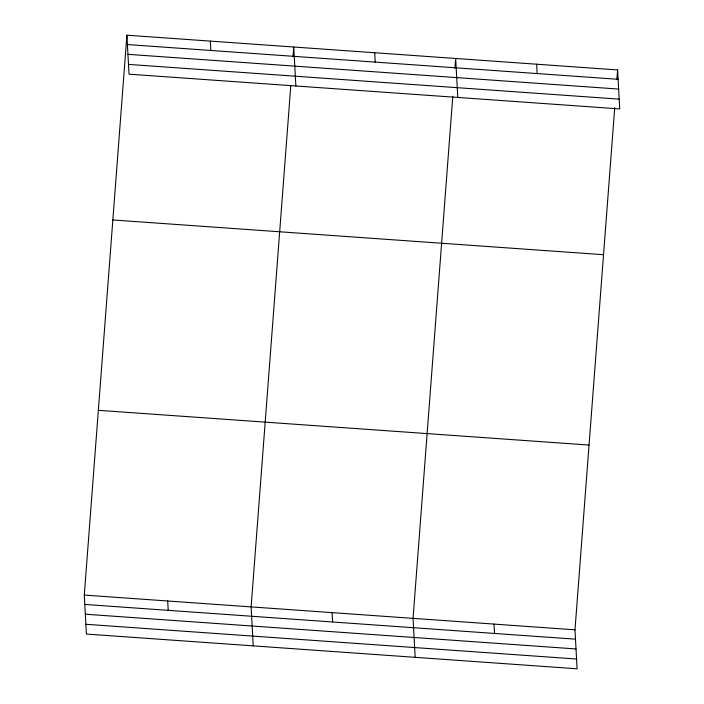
<?xml version="1.0" encoding="UTF-8"?>
<svg xmlns="http://www.w3.org/2000/svg" width="704" height="704" viewBox="0 0 704 704"><rect width="100%" height="100%" fill="white"/><g stroke="black" fill="none" stroke-linecap="round" stroke-linejoin="round"><path stroke-width="1.06" d="M614.724 107.756L574.983 629.825L577.095 668.8L86.398 634.058L84.286 595.082L126.905 35.2L617.602 69.942L619.714 108.918L129.017 74.175L126.905 35.2M290.778 85.906L251.126 606.892L253.238 645.867M293.005 56.734L293.744 47.01L295.856 85.985M452.795 96.298L413.054 618.358L415.166 657.334M454.934 68.2L455.673 58.476L457.785 97.451M616.862 79.666L617.602 69.942M127.415 44.554L618.112 79.297M127.943 54.331L618.64 89.074M128.489 64.398L619.186 99.141M112.842 219.965L603.539 254.707M98.349 410.318L589.046 445.06M84.286 595.082L574.983 629.825M84.797 604.437L575.485 639.179M85.325 614.214L576.022 648.956M85.87 624.281L576.567 659.023M536.642 64.214L537.143 73.568M494.014 624.096L494.525 633.45M374.704 52.747L375.214 62.102M332.086 612.63L332.596 621.984M210.329 41.105L210.83 50.459M167.702 600.987L168.212 610.342"/></g></svg>
